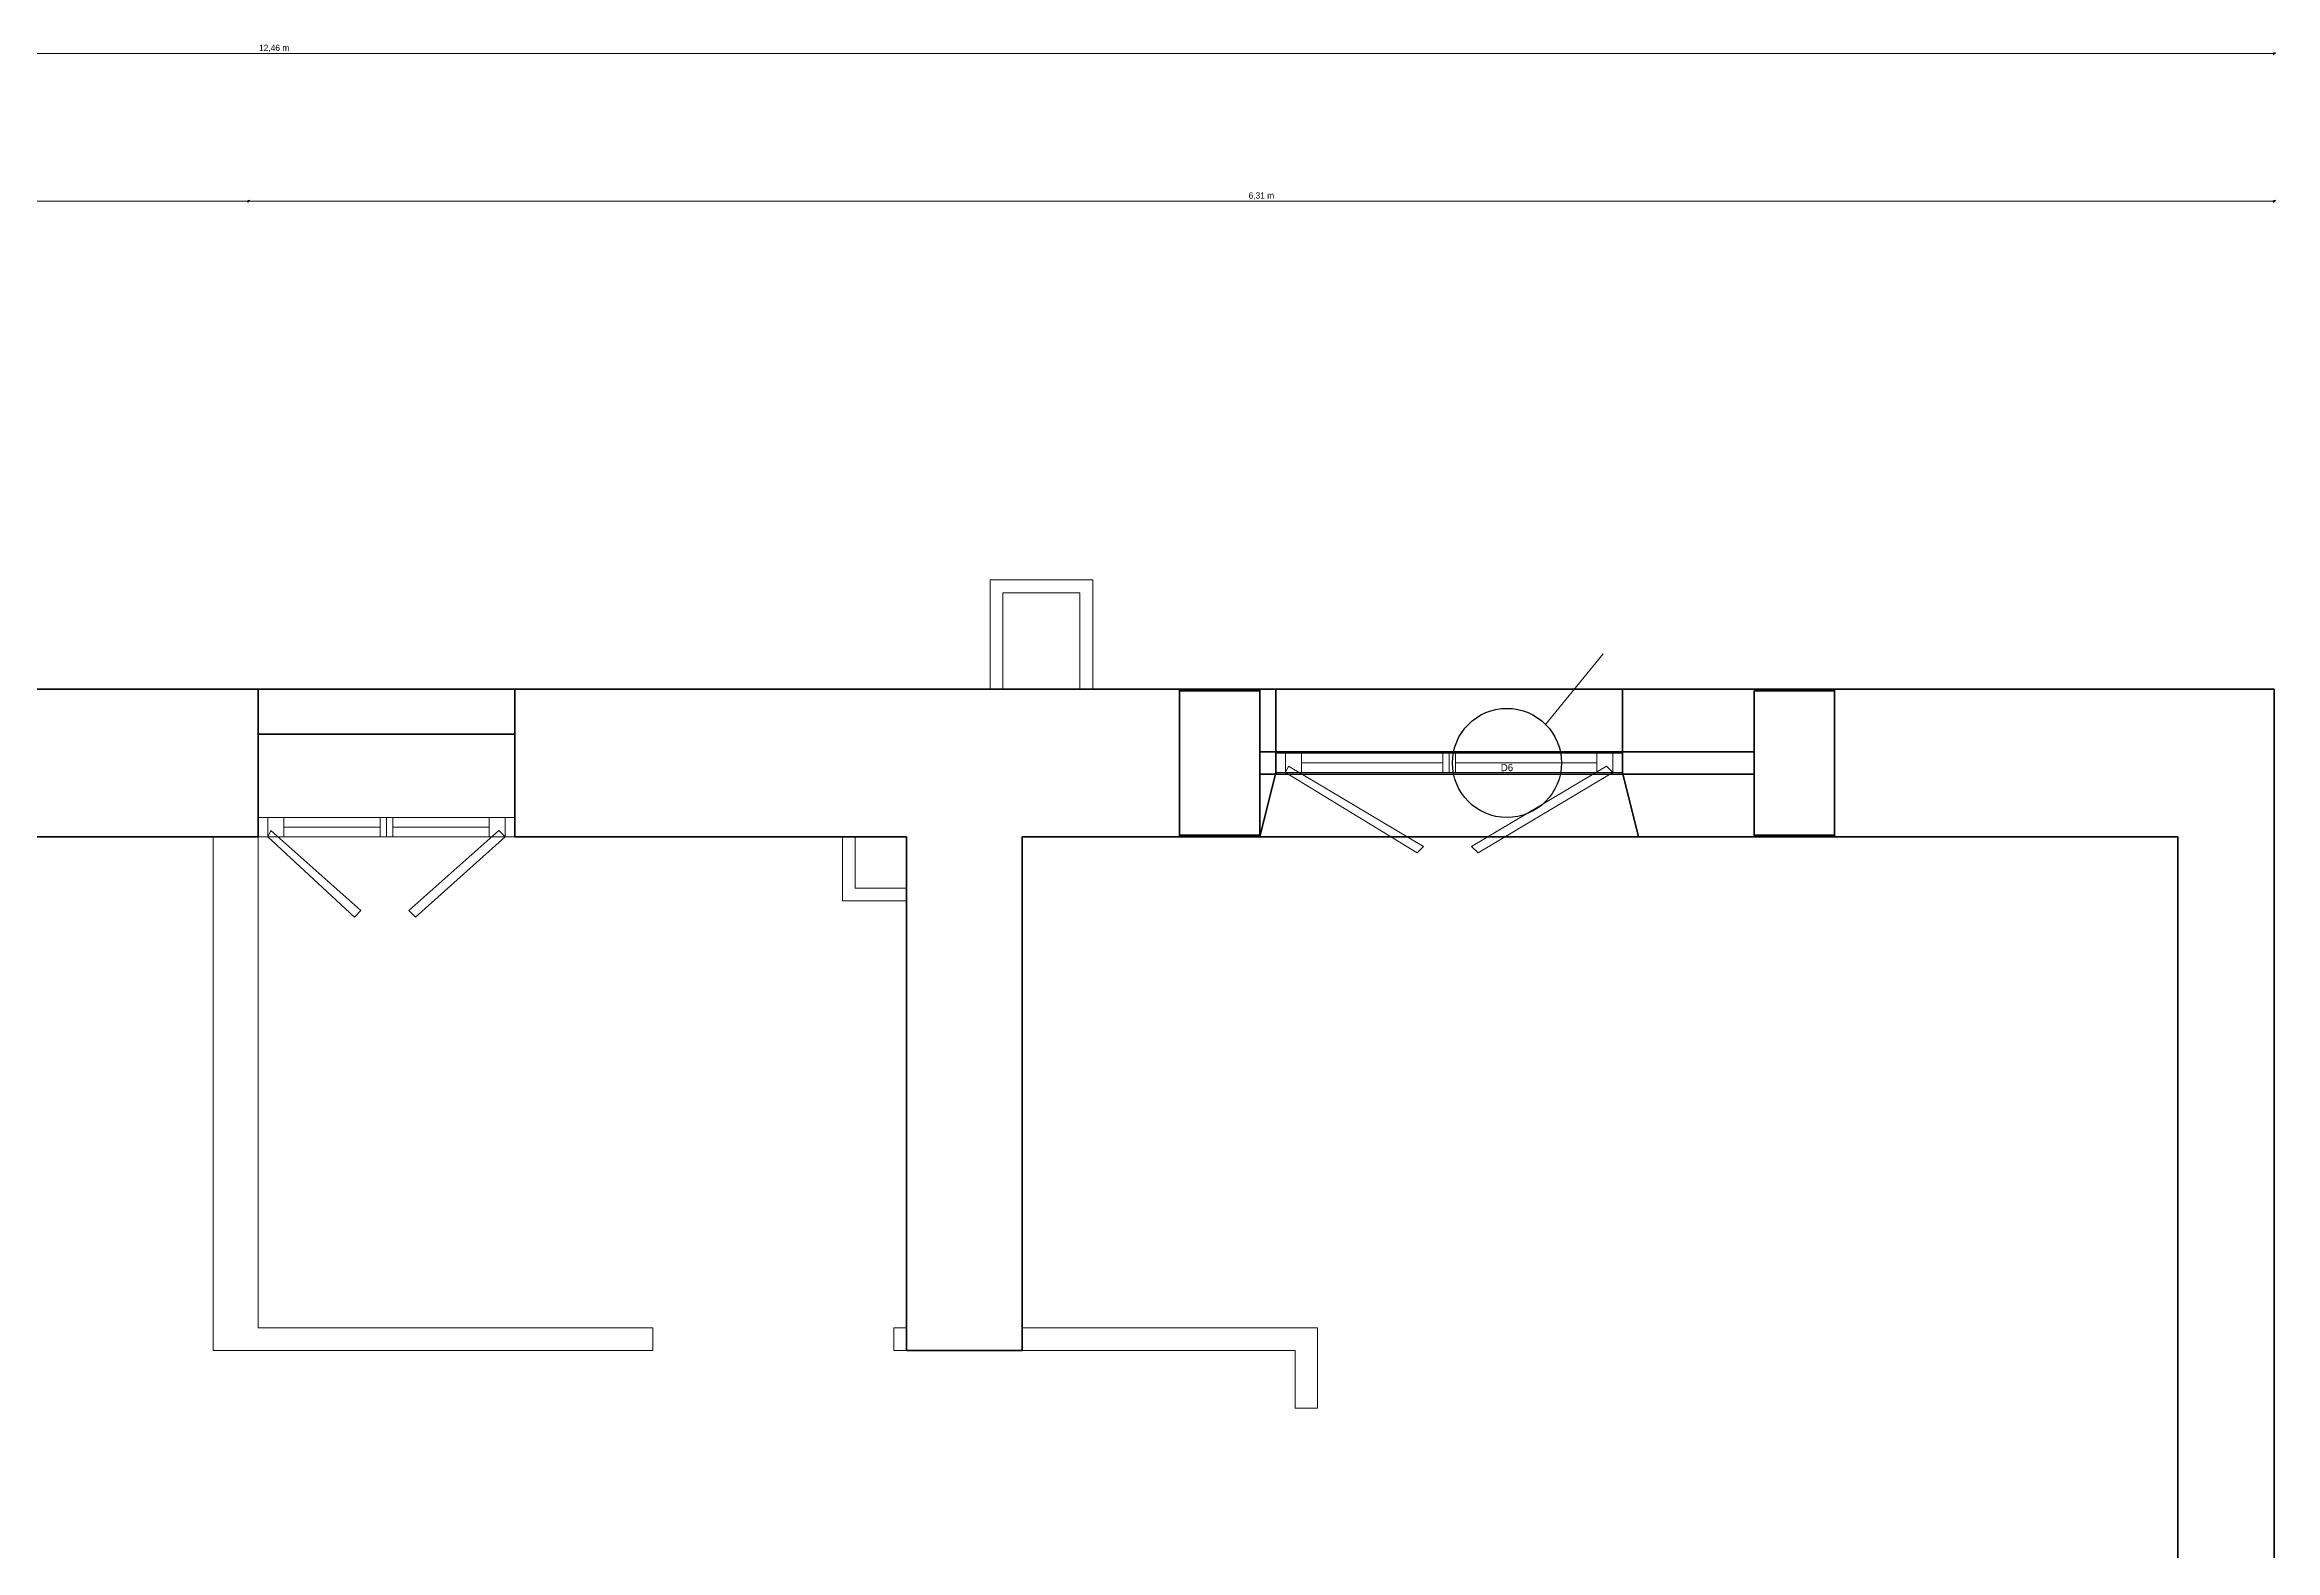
# Model space of a CAD drawing. Header units: centimetres. Extents: x -58 to 1254, y -35 to 935.
# Drawn here: x 552 to 1246, y 466 to 935 of the extents above; entities that cross this region are included whole.
import ezdxf

# ---------------------------------------------------------------- set-up
doc = ezdxf.new("R2010")
doc.units = ezdxf.units.CM
doc.linetypes.add('DASHED', pattern=[1.524, 1.27, -0.254])
for name, color, linetype, lineweight in [('STR_ACIER_PROFILS', 6, 'CONTINUOUS', 50), ('STR_COFFRAGE_BA', 6, 'CONTINUOUS', 50), ('STR_COTATIONS_TEXTES', 7, 'CONTINUOUS', 25), ('STR_DEMOLITION', 1, 'DASHED', 25), ('STR_EXISTANT', 7, 'CONTINUOUS', 18)]:
    doc.layers.add(name, color=color, linetype=linetype, lineweight=lineweight)

msp = doc.modelspace()

# ---------------------------------------------------------------- linework, layer by layer
at = {"layer": 'STR_ACIER_PROFILS', "lineweight": 50}
msp.add_lwpolyline([(930, 707.5), (1084, 707.5), (1084, 714.5), (930, 714.5), (930, 707.5)], dxfattribs=at)
at = {"layer": 'STR_COFFRAGE_BA', "lineweight": 50}
for points in [[(905, 688), (1109, 688), (1109, 734), (905, 734), (905, 688)], [(905, 688.5), (930, 688.5), (930, 733.5), (905, 733.5), (905, 688.5)], [(1084, 688.5), (1109, 688.5), (1109, 733.5), (1084, 733.5), (1084, 688.5)]]:
    msp.add_lwpolyline(points, dxfattribs=at)
at = {"layer": 'STR_COTATIONS_TEXTES', "lineweight": 18}
for p, q in [((0, 932), (1246, 932)), ((0, 886), (615, 886)), ((615, 886), (1246, 886)), ((1019, 723), (1037, 745))]:
    msp.add_line(p, q, dxfattribs=at)
at = {"layer": 'STR_COTATIONS_TEXTES', "lineweight": 25}
for p, q in [((1245.65, 931.65), (1246.35, 932.35)), ((1246, 931.7), (1246, 932.3)), ((614.65, 885.65), (615.35, 886.35)), ((614.65, 885.65), (615.35, 886.35)), ((615, 885.7), (615, 886.3)), ((615, 885.7), (615, 886.3)), ((1245.65, 885.65), (1246.35, 886.35)), ((1246, 885.7), (1246, 886.3))]:
    msp.add_line(p, q, dxfattribs=at)
msp.add_circle((1007, 711), 17, dxfattribs=at)
at = {"layer": 'STR_DEMOLITION', "lineweight": 25}
msp.add_lwpolyline([(930, 688), (1084, 688), (1084, 734), (930, 734), (930, 688)], dxfattribs=at)
at = {"layer": 'STR_EXISTANT', "lineweight": 18}
for p, q in [((846, 768), (878, 768)), ((846, 734), (846, 768)), ((878, 734), (878, 768)), ((850, 764), (874, 764)), ((850, 734), (850, 764)), ((874, 734), (874, 764)), ((604, 688), (604, 528)), ((618, 535), (618, 688)), ((618, 535), (741, 535)), ((741, 535), (741, 528)), ((816, 535), (816, 528)), ((816, 535), (820, 535)), ((856, 535), (948, 535)), ((948, 535), (948, 510)), ((604, 528), (741, 528)), ((816, 528), (820, 528)), ((856, 528), (941, 528)), ((941, 528), (941, 510)), ((948, 510), (941, 510))]:
    msp.add_line(p, q, dxfattribs=at)
at = {"layer": 'STR_EXISTANT', "lineweight": 35}
for p, q in [((295, 734), (618, 734)), ((698, 734), (618, 734)), ((618, 688), (618, 734)), ((698, 688), (698, 734)), ((698, 734), (935, 734)), ((935, 708), (935, 734)), ((1043, 708), (1043, 734)), ((1043, 734), (1246, 734)), ((1246, 734), (1246, 4)), ((698, 720), (618, 720)), ((935, 708), (930, 688)), ((1048, 688), (1043, 708)), ((409, 688), (618, 688)), ((698, 688), (820, 688)), ((820, 528), (820, 688)), ((856, 688), (856, 528)), ((856, 688), (930, 688)), ((1048, 688), (1216, 688)), ((1216, 688), (1216, 430)), ((820, 528), (856, 528))]:
    msp.add_line(p, q, dxfattribs=at)
at = {"layer": 'STR_EXISTANT', "lineweight": 13}
for p, q in [((935, 714), (1043, 714)), ((987, 711), (943, 711)), ((1035, 711), (991, 711)), ((1043, 708), (935, 708)), ((1043, 708), (935, 708)), ((618, 694), (698, 694)), ((698, 688), (618, 688)), ((656, 691), (626, 691)), ((690, 691), (660, 691))]:
    msp.add_line(p, q, dxfattribs=at)
for points in [[(938, 714), (935, 714), (935, 708), (938, 708), (938, 714)], [(943, 714), (938, 714), (938, 708), (943, 708), (943, 714)], [(938, 708), (979, 683), (981, 685), (939, 710), (938, 708)], [(989, 708), (987, 708), (987, 714), (989, 714), (989, 708)], [(991, 708), (989, 708), (989, 714), (991, 714), (991, 708)], [(1040, 708), (998, 683), (996, 685), (1038, 710), (1040, 708)], [(1040, 714), (1035, 714), (1035, 708), (1040, 708), (1040, 714)], [(1043, 714), (1040, 714), (1040, 708), (1043, 708), (1043, 714)], [(621, 694), (618, 694), (618, 688), (621, 688), (621, 694)], [(626, 694), (621, 694), (621, 688), (626, 688), (626, 694)], [(621, 688), (648, 663), (650, 665), (622, 690), (621, 688)], [(658, 688), (656, 688), (656, 694), (658, 694), (658, 688)], [(660, 688), (658, 688), (658, 694), (660, 694), (660, 688)], [(695, 688), (667, 663), (665, 665), (693, 690), (695, 688)], [(695, 694), (690, 694), (690, 688), (695, 688), (695, 694)], [(698, 694), (695, 694), (695, 688), (698, 688), (698, 694)]]:
    msp.add_lwpolyline(points, dxfattribs=at)
at = {"layer": 'STR_EXISTANT', "lineweight": 18}
for points in [[(800, 688), (800, 668), (820, 668)], [(804, 688), (804, 672), (820, 672)]]:
    msp.add_lwpolyline(points, dxfattribs=at)

# ---------------------------------------------------------------- texts
at = {"layer": 'STR_COTATIONS_TEXTES', "attachment_point": 8}
for s, insert, char_height in [('12,46 m', (623, 932.42), 1.95), ('6,31 m', (930.5, 886.42), 1.95), ('D6', (1007, 708.4), 2.25)]:
    msp.add_mtext(s, dxfattribs=dict(at, insert=insert, char_height=char_height))

doc.saveas('drawing.dxf')
